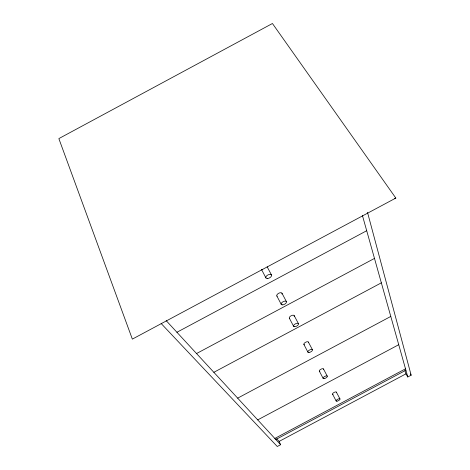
<?xml version="1.0" encoding="UTF-8"?>
<svg xmlns="http://www.w3.org/2000/svg" width="470" height="470" viewBox="0 0 470 470"><rect width="100%" height="100%" fill="white"/><g stroke="black" fill="none" stroke-linecap="round" stroke-linejoin="round"><path stroke-width="0.7" d="M395.828 198.064L132.346 339.117L58.85 138.597L272.436 23.5L395.828 198.064L394.43 198.446M176.92 332.272L366.706 230.723M196.536 353.546L374.484 258.412M213.844 372.316L381.346 282.834M237.667 398.149L390.787 316.439M257.719 419.892L398.73 344.71M274.827 438.445L405.504 368.827M275.814 439.515L405.892 370.219M276.689 438.792L279.098 441.424L405.916 373.867L404.946 370.46M279.098 441.424L280.613 444.72L277.271 446.5L161.145 323.501M405.916 373.867L407.796 376.981L411.15 375.195L367.499 212.328M166.174 320.616L280.613 444.72M410.386 373.944L411.15 375.195M336.367 392.145L339.98 398.936M323.46 368.968L327.285 376.17M308.379 342.084L312.438 349.739M294.185 315.617L298.462 323.689M281.976 293.209L286.418 301.605M267.166 266.819L271.466 274.95M332.572 394.171L336.156 400.975M319.347 371.159L323.143 378.379M303.902 344.469L307.926 352.147M289.356 318.202L293.591 326.292M276.842 295.959L281.248 304.372M261.661 269.762L265.92 277.923M362.44 215.542L407.796 376.981M277.124 296.247A2.908 1.486 -27.8 0 1 279.021 293.115A2.908 1.486 -27.8 0 1 281.988 294.044M333.024 394.389A2.15 0.811 -27.9 0 1 332.942 393.267A2.15 0.811 -27.9 0 1 335.386 391.962A2.15 0.811 -27.9 0 1 336.309 392.638M304.478 344.804A2.538 1.128 -27.8 0 1 304.272 343.288A2.538 1.128 -27.8 0 1 307.157 341.749A2.538 1.128 -27.8 0 1 308.349 342.736M319.859 371.423A2.332 0.952 -27.8 0 1 319.723 370.131A2.332 0.952 -27.8 0 1 322.367 368.715A2.332 0.952 -27.8 0 1 323.413 369.526M289.608 318.454A2.738 1.316 -27.8 0 1 291.447 315.599A2.738 1.316 -27.8 0 1 294.179 316.369M262.125 269.68A3.12 1.704 -27.7 0 1 261.649 269.469M324.065 378.632A2.344 0.934 -27.8 0 0 327.332 376.423A2.344 0.934 -27.8 0 0 324.241 376.764A2.344 0.934 -27.8 0 0 324.065 378.632M336.99 401.169A2.162 0.799 -27.9 0 0 340.016 399.153A2.162 0.799 -27.9 0 0 337.202 399.541A2.162 0.799 -27.9 0 0 336.99 401.169M282.499 304.865A2.932 1.463 -27.8 0 0 286.512 301.987A2.932 1.463 -27.8 0 0 282.476 302.104A2.932 1.463 -27.8 0 0 282.499 304.865M267.301 278.522A3.143 1.686 -27.7 0 0 271.578 275.385A3.143 1.686 -27.7 0 0 267.183 275.391A3.143 1.686 -27.7 0 0 267.301 278.522M308.966 352.477A2.556 1.11 -27.8 0 0 312.497 350.032A2.556 1.11 -27.8 0 0 309.078 350.315A2.556 1.11 -27.8 0 0 308.966 352.477M294.743 326.703A2.761 1.298 -27.8 0 0 298.538 324.024A2.761 1.298 -27.8 0 0 294.79 324.224A2.761 1.298 -27.8 0 0 294.743 326.703"/></g></svg>
